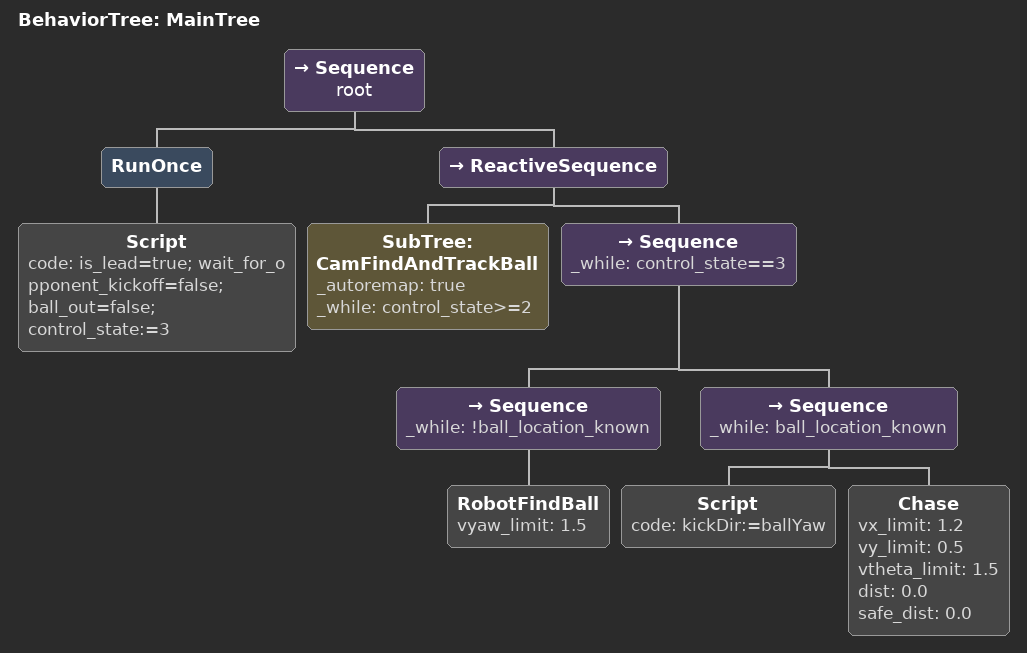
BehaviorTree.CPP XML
<!-- 用于追球与高速带球测试 (无裁判机) -->

<root BTCPP_format="4" >
    <include path="./subtrees/subtree_cam_find_and_track_ball.xml" />

     <BehaviorTree ID="MainTree">
        <Sequence name="root">
            <!-- 强制初始化状态，绕过裁判机和队友逻辑 -->
            <RunOnce>
                <Script code="is_lead=true; wait_for_opponent_kickoff=false; ball_out=false; control_state:=3" />
            </RunOnce>

            <ReactiveSequence>
               <!-- 视觉追踪功能 -->
               <SubTree ID="CamFindAndTrackBall" _autoremap="true" _while="control_state>=2" />

               <!-- 高速带球测试 -->
               <Sequence _while="control_state==3">
                    <!-- 1. 找球 -->
                    <Sequence _while="!ball_location_known">
                       <RobotFindBall vyaw_limit="1.5" />
                    </Sequence>

                    <!-- 2. 纯相对带球模式：忽略场地坐标，视觉锁定球并向前推进 -->
                    <Sequence _while="ball_location_known">
                       <Script code="kickDir:=ballYaw" /> <!-- 动态修正目标方向为球的方向 -->
                       <Chase vx_limit="1.2" vy_limit="0.5" vtheta_limit="1.5" dist="0.0" safe_dist="0.0" />
                    </Sequence>
               </Sequence>
            </ReactiveSequence>
        </Sequence>
     </BehaviorTree>
</root>
